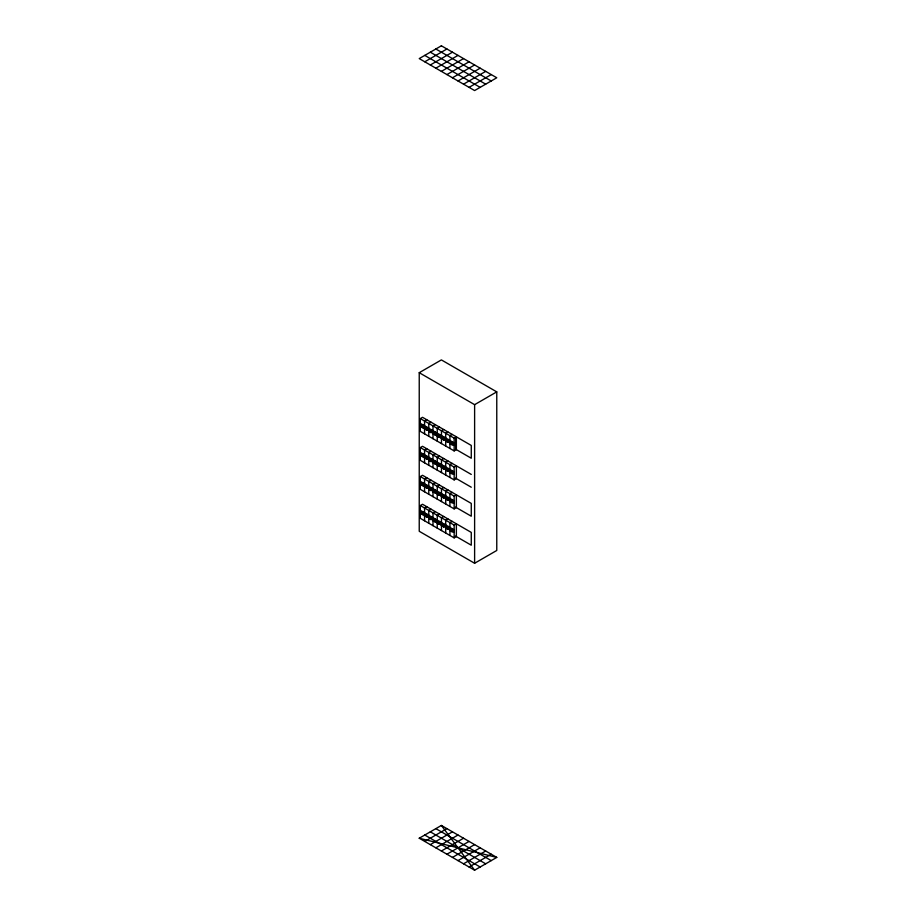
<?xml version="1.0" encoding="UTF-8"?>
<svg xmlns="http://www.w3.org/2000/svg" width="916" height="916" viewBox="0 0 916 916"><rect width="100%" height="100%" fill="white"/><g stroke="black" fill="none" stroke-linecap="round" stroke-linejoin="round"><path stroke-width="1.37" d="M421.314 512.536L421.314 511.907L420.226 512.536L422.436 513.807L423.535 513.178L423.535 514.036L422.436 514.666L420.226 513.384L420.776 513.075M421.314 483.121L420.226 483.545L422.436 484.816L423.535 484.186L423.535 485.056L422.436 485.675L420.226 484.404L421.314 483.121L422.986 484.495M421.314 454.783L421.314 453.924L420.226 454.554L422.436 455.836L423.535 455.206L423.535 456.065L422.436 456.695L420.226 455.412L420.776 455.092M421.314 425.574L421.314 424.932L420.226 425.562L422.436 426.845L423.535 426.215L423.535 427.074L422.436 427.703L420.226 426.421L420.776 426.1M424.452 515.834L425.551 514.345L424.452 515.834L426.661 517.105L427.761 516.487L427.761 515.616L425.551 514.345M425.551 485.995L425.551 485.354L424.452 485.984L424.452 486.843L426.661 488.125L427.761 487.495L427.761 486.636L425.551 485.354M424.452 457.851L425.551 456.363L424.452 457.851L426.661 459.134L427.761 458.504L427.761 457.645L425.551 456.363M424.452 428.86L425.551 427.371L424.452 428.86L426.661 430.142L427.761 429.512L427.761 428.654L425.551 427.371M428.677 489.281L429.776 487.793L428.677 489.281L430.898 490.564L431.986 489.934L431.997 489.075L429.776 487.793M431.997 460.084L430.589 459.901C431.367 459.614 429.925 459.065 428.677 459.431L428.677 460.29L430.898 461.572L431.986 460.943L431.997 460.084L429.776 458.801M428.677 431.31L429.776 429.822L428.677 431.31L430.898 432.581L431.986 431.963L431.997 431.093L429.776 429.822M428.677 518.273L429.776 516.784L428.677 518.273L430.898 519.555L431.986 518.925L431.997 518.067L429.776 516.784M434.001 462.111L434.012 461.252L432.913 462.74L435.123 464.011L436.222 463.393L436.222 462.523L434.012 461.252M434.012 432.902L434.012 432.26L432.913 432.89L432.913 433.749L435.123 435.031L436.222 434.402L436.222 433.543L434.012 432.26M434.012 519.864L434.012 519.223L432.913 519.853L432.913 520.712L435.123 521.994L436.222 521.364L436.222 520.506L434.012 519.223M432.913 491.72L434.012 490.243L432.913 491.72L435.123 493.003L436.222 492.373L436.222 491.514L434.012 490.243M438.237 434.917L437.138 435.329L439.359 436.611L440.459 435.982L440.447 436.84L439.359 437.47L437.138 436.188C438.134 435.512 439.188 434.115 438.913 435.936M438.237 521.88L437.138 522.303L439.359 523.574L440.459 522.944L440.447 523.803L439.359 524.433L437.138 523.162C437.871 521.971 440.058 521.628 439.05 522.761L439.909 523.254M438.237 493.323L438.237 492.682L437.138 493.312L439.359 494.594L440.459 493.964L440.447 494.823L439.359 495.442L437.138 494.171M438.237 463.897L437.138 464.32L439.359 465.603L440.459 464.973L440.447 465.832L439.359 466.462L437.138 465.179C437.871 463.988 440.058 463.645 439.05 464.778L439.909 465.282M442.474 524.112L443.928 524.822L441.375 525.601L443.584 526.883L444.684 525.395L442.474 524.112L441.375 524.742L443.584 526.024L444.684 525.395M442.462 495.98L442.474 495.121L441.375 495.751L443.584 497.033L444.684 496.403L444.684 497.262L443.584 497.892L441.375 496.609L441.924 496.289M442.462 466.771L442.474 466.13L441.375 466.759L443.584 468.042L444.684 467.412L444.684 468.271L443.584 468.9L441.375 467.618L441.924 467.309M442.474 437.356L441.375 437.779L443.584 439.05L444.684 438.421L444.684 439.279L443.584 439.909L441.375 438.627L442.474 437.356L444.145 438.73M446.699 527.192L446.699 526.551L445.6 527.181L447.821 528.463L448.909 527.834L448.909 528.692L447.821 529.322L445.6 528.04L446.699 527.41M446.699 497.777L445.6 498.19L447.821 499.472L448.909 498.842L448.909 499.701L447.821 500.331L445.6 499.048L447.477 497.88L447.477 498.739L446.149 498.739M446.699 468.786L445.6 469.21L447.821 470.481L448.909 469.851L448.909 470.71L447.821 471.339L445.6 470.068C446.665 468.946 447.993 468.179 448.061 470.206M446.699 440.23L446.699 439.588L445.6 440.218L447.821 441.489L448.909 440.859L448.909 441.73L447.821 442.348L445.6 441.077L446.699 440.447M449.836 530.479L450.924 529.001L449.836 530.479L452.046 531.761L453.134 531.131L453.145 530.272L450.924 529.001M420.318 483.911A7.912 4.569 -60 0 1 420.318 481.358L454.164 500.892A7.912 4.569 -60 0 0 454.164 503.445L451.725 501.957L452.286 500.777A7.912 4.569 -60 0 1 452.39 499.873L452.39 502.426A7.912 4.569 -60 0 1 452.286 501.636L450.924 500.01L449.836 501.499L452.046 502.77L453.134 502.151L453.145 501.281L450.924 500.01M449.836 472.507L450.924 471.019L449.836 472.507L452.046 473.778L453.134 473.16L453.145 472.301L450.924 471.019M449.836 443.516L450.924 442.027L449.836 443.516L452.046 444.798L453.134 444.168L453.145 443.31L450.924 442.027M420.776 484.083L421.978 484.152L421.99 483.282L420.776 483.224M426.902 457.565L426.318 456.683L426.215 457.599L425.001 457.531M430.451 430.886L429.776 430.68M429.89 460.359L430.451 459.179L429.776 459.019M431.997 518.067L430.589 517.872L431.241 517.494L430.554 517.105L430.44 518.021L429.776 517.643M433.463 491.411L434.676 491.308M437.699 464L438.901 464.08L438.901 464.927L438.237 464.549M441.924 438.317L443.138 438.203M443.126 524.925L441.924 524.421M446.161 497.869L447.363 497.949L447.363 498.796L446.699 498.43M451.702 471.339L451.702 472.187L452.39 471.729L450.924 471.877M450.386 500.319L451.588 500.388L451.599 501.235L451.702 500.319L451.05 501.556M428.78 428.264A7.912 4.569 -60 0 0 428.78 430.818L422.78 427.36L422.78 424.795A7.912 4.569 -60 0 0 422.677 425.7L422.665 426.352M422.665 512.891L422.677 513.533A7.912 4.569 -60 0 0 422.78 514.323L422.78 511.769A7.912 4.569 -60 0 0 422.677 512.674L420.776 512.216M426.925 429.203A7.912 4.569 -60 0 0 427.005 429.799L427.005 427.234A7.912 4.569 -60 0 0 426.913 428.15L427.761 429.512M426.902 486.339L426.913 486.98A7.912 4.569 -60 0 0 427.005 487.77L427.005 485.217A7.912 4.569 -60 0 0 426.913 486.121L426.352 486.442L427.761 486.636M426.925 516.177A7.912 4.569 -60 0 0 427.005 516.761L427.005 514.208A7.912 4.569 -60 0 0 426.913 515.113L427.761 516.487M430.451 430.188C430.291 431.928 431.035 429.627 429.776 430.028M431.997 431.093L430.589 430.909C431.55 429.844 430.944 432.615 431.138 430.589A7.912 4.569 -60 0 1 431.241 429.684L431.241 431.39M430.451 489.03L430.554 488.114L430.44 488.823L429.776 488.434M431.241 461.229L431.241 458.664A7.912 4.569 -60 0 0 431.138 459.58L431.138 460.439A7.912 4.569 -60 0 0 431.241 461.229L437.241 464.698A7.912 4.569 -60 0 1 437.241 462.133M431.15 489.625A7.912 4.569 -60 0 0 431.241 490.22L431.241 487.655A7.912 4.569 -60 0 0 431.138 488.572L431.127 489.213M431.986 518.925L431.127 518.422L431.241 516.647A7.912 4.569 -60 0 0 431.138 517.551L431.138 518.41A7.912 4.569 -60 0 0 431.241 519.2M436.222 462.523L434.814 462.34C436.36 462.168 434.138 460.874 434.676 462.271L434.012 461.893M434.688 491.468C434.642 489.178 435.089 492.442 434.001 491.102M435.466 433.829L435.466 432.123A7.912 4.569 -60 0 0 435.375 433.028L435.363 433.68M435.386 463.084A7.912 4.569 -60 0 0 435.466 463.668L435.466 461.114A7.912 4.569 -60 0 0 435.375 462.019L436.222 463.393M435.352 491.445L435.363 491.022A7.912 4.569 -60 0 1 435.466 490.106L435.466 491.8M435.466 520.792L435.466 519.086A7.912 4.569 -60 0 0 435.375 520.002L435.363 520.643M437.699 435.008L438.901 435.73L438.237 435.34M439.611 436.531A7.912 4.569 -60 0 0 439.703 437.127L439.703 434.562A7.912 4.569 -60 0 0 439.6 435.466L440.447 436.84M439.588 464.893L439.588 464.469A7.912 4.569 -60 0 1 439.703 463.553L439.703 465.259M439.588 493.884L439.588 493.461A7.912 4.569 -60 0 1 439.703 492.545L439.05 493.77L439.909 494.274M439.611 523.505A7.912 4.569 -60 0 0 439.703 524.089L439.703 521.536A7.912 4.569 -60 0 0 439.6 522.441L440.447 523.803M443.825 438.134L443.825 438.775A7.912 4.569 -60 0 0 443.928 439.565L443.928 437.012A7.912 4.569 -60 0 0 443.825 437.917L443.928 437.859M443.928 468.557L443.928 465.992A7.912 4.569 -60 0 0 443.825 466.908L443.825 467.755A7.912 4.569 -60 0 0 443.928 468.557L449.928 472.015A7.912 4.569 -60 0 1 449.928 469.461M443.848 496.953A7.912 4.569 -60 0 0 443.928 497.548L443.928 494.984A7.912 4.569 -60 0 0 443.825 495.888L443.825 496.541M443.825 525.097L443.825 525.738A7.912 4.569 -60 0 0 443.928 526.528L443.928 523.975A7.912 4.569 -60 0 0 443.825 524.879L443.813 524.891M448.371 441.18L447.5 440.676L448.05 440.367L448.05 441.008M448.05 498.773L448.371 499.151M448.371 528.143L447.5 527.639L448.05 527.33L448.05 527.971M452.309 443.859A7.912 4.569 -60 0 0 452.39 444.455L452.39 441.89A7.912 4.569 -60 0 0 452.286 442.794L452.275 443.447M452.275 472.221L452.275 471.797A7.912 4.569 -60 0 1 452.39 470.881L452.39 472.587M452.309 530.833A7.912 4.569 -60 0 0 452.39 531.417L452.39 528.864A7.912 4.569 -60 0 0 452.286 529.769L452.275 530.41M422.665 513.315L422.116 513.853L428.78 517.792A7.912 4.569 -60 0 1 428.78 515.227M433.005 488.686A7.912 4.569 -60 0 0 433.005 491.239L426.352 487.301L426.902 486.774M431.127 431.241L431.986 431.963M431.447 461.252L430.577 460.759L431.127 460.221M431.127 518.204L431.127 517.769M435.673 463.702L434.814 463.198L435.363 462.672M444.684 439.279L443.825 438.558M443.825 467.549L443.275 468.087L444.134 468.58M444.684 526.253L443.825 525.532M448.371 471.03L447.5 470.526L448.05 469.988M421.314 425.139L422.093 425.253M420.776 454.233L422.665 454.702A7.912 4.569 -60 0 1 422.78 453.786L422.78 456.34L428.78 459.809A7.912 4.569 -60 0 1 428.78 457.256M422.665 483.9L422.677 483.682A7.912 4.569 -60 0 1 422.78 482.778L422.78 485.331A7.912 4.569 -60 0 1 422.711 484.942M421.99 512.491L421.314 512.113M425.551 427.589L427.761 428.654M426.902 428.367L426.352 428.47M425.551 456.58L426.215 456.958L425.001 456.672M425.551 485.56L426.318 485.675M425.551 514.552L426.902 515.33M431.127 459.798L431.138 460.439L430.44 460.05M429.776 488.01L430.451 488.171M429.776 516.99L430.44 517.597M434.012 432.466L434.779 432.581M434.012 461.458L434.676 461.847L433.463 461.561M435.363 462.236L435.375 462.878M434.012 490.449L434.676 490.827L433.463 490.552M434.012 519.441L436.222 520.506M435.363 520.219L436.222 521.364M438.901 493.277L438.237 492.888M439.588 522.658L439.6 523.299M442.474 466.347L444.145 467.721M442.474 495.338L443.241 496.289M447.363 440.184L446.699 439.795M448.05 440.573L448.061 440.356A7.912 4.569 -60 0 1 448.153 439.451L448.061 441.214M448.05 498.556L448.061 498.338A7.912 4.569 -60 0 1 448.153 497.422L448.153 499.128M446.699 526.769L448.05 527.547M450.924 442.233L451.702 443.195M450.924 471.225L451.599 471.614L450.386 471.328M451.599 500.605L450.924 500.216M450.924 529.208L452.39 529.711L451.737 530.089L451.702 529.311M443.928 467.698L443.126 466.942M422.78 513.464L423.535 514.036M424.772 61.784L446.928 48.995M430.314 64.979L452.458 52.189M435.844 68.185L458 55.395M441.386 71.379L463.542 58.59M446.928 74.574L469.072 61.784M452.458 77.768L474.614 64.979M458 80.974L480.156 68.185M463.542 84.169L485.686 71.379M469.072 87.364L491.228 74.574M419.23 372.697L441.386 359.908L496.77 391.876L496.77 550.47L474.614 563.26L419.23 531.28L419.23 372.697L474.614 404.666L496.77 391.876M420.318 418.589L454.164 438.123L456.374 436.84L456.374 449.63L454.164 450.912L420.318 431.379L420.318 418.589L422.539 417.307L471.271 445.439L471.271 458.229L455.767 449.287L455.767 436.497M426.764 419.746L424.555 421.028L424.555 433.818M431.001 422.196L428.78 423.467L428.78 436.256M424.452 428.001L427.222 428.963M435.226 424.635L433.005 425.906L433.005 438.695M428.677 430.451L431.447 431.402M439.451 427.074L437.241 428.356L437.241 441.146M432.913 432.89L435.123 434.173L436.222 433.543M443.688 429.512L441.466 430.795L441.466 443.584M420.318 447.569L454.164 467.114L456.374 465.832L456.374 478.621L454.164 479.904L420.318 460.359L420.318 447.569L422.539 446.298L471.271 474.431M447.913 431.963L445.703 433.234L445.703 446.023M426.764 448.737L424.555 450.019L424.555 462.809M452.149 434.402L449.928 435.684L449.928 448.474M431.001 451.176L428.78 452.458L428.78 465.248M427.761 457.645L426.352 457.45L427.005 457.073A7.912 4.569 -60 0 1 427.005 456.225L427.761 458.504M424.452 456.992L427.222 457.954M435.226 453.626L433.005 454.897L433.005 467.687M449.836 442.657L452.046 443.939L453.145 443.31M428.677 459.431L431.447 460.393M439.451 456.065L437.241 457.347L437.241 470.137M432.913 461.882L435.684 462.843M443.688 458.504L441.466 459.786L441.466 472.576M420.318 476.56L454.164 496.106L456.374 494.823L456.374 507.613L454.164 508.884L420.318 489.35L420.318 476.56L422.539 475.29L471.271 503.422L471.271 516.212L455.435 507.063M447.913 460.943L445.703 462.225L445.703 475.015M426.764 477.728L424.555 479.011L424.555 491.789M452.149 463.393L449.928 464.664L449.928 477.454M448.061 469.347L448.153 469.29A7.912 4.569 -60 0 1 448.153 468.442L448.153 470.996A7.912 4.569 -60 0 1 448.073 470.412M431.001 480.167L428.78 481.45L428.78 494.239M424.452 485.984L427.222 486.946M435.226 482.606L433.005 483.888L433.005 496.678M449.836 471.648L452.046 472.931L453.145 472.301M428.677 488.423L430.898 489.705L431.997 489.075M439.451 485.056L437.241 486.327L437.241 499.117M432.913 490.873L435.123 492.144L436.222 491.514M443.688 487.495L441.466 488.778L441.466 501.567M420.318 505.552L454.164 525.086L456.374 523.815L456.374 536.604L454.164 537.875L420.318 518.341L420.318 505.552L422.539 504.269L471.271 532.414L471.271 545.203L455.435 536.055M447.913 489.934L445.703 491.216L445.703 504.006M426.764 506.72L424.555 507.991L424.555 520.78M452.149 492.384L449.928 493.655L449.928 506.445M431.001 509.159L428.78 510.441L428.78 523.231M426.913 515.113L426.352 515.433L427.761 515.616M453.145 501.281L451.737 501.098L452.39 500.72M424.452 514.975L427.222 515.937M435.226 511.597L433.005 512.88L433.005 525.67M449.836 500.64L452.596 501.59M428.677 517.414L431.447 518.376M439.451 514.036L437.241 515.319L437.241 528.108M432.913 519.853L435.684 520.815M443.688 516.487L441.466 517.758L441.466 530.547M447.913 518.925L445.703 520.208L445.703 532.998M452.149 521.364L449.928 522.647L449.928 535.436M448.061 527.318L448.153 527.261A7.912 4.569 -60 0 1 448.153 526.414L448.061 528.177M449.836 529.631L452.046 530.902L453.145 530.272M419.23 838.232L441.386 825.442L496.77 857.41L474.614 870.2L419.23 838.232L496.77 857.41M424.772 841.426L446.928 828.637M430.314 844.621L452.458 831.831M435.844 847.815L458 835.026M441.386 851.021L463.542 838.232M446.928 854.216L469.072 841.426M452.458 857.41L474.614 844.621M458 860.605L480.156 847.815M463.542 863.811L485.686 851.021M469.072 867.005L491.228 854.216M422.665 425.711L422.127 426.02L422.986 426.524M447.363 439.966L446.161 439.898M422.665 454.702L422.127 455.012L422.986 455.515M450.386 442.336L451.588 442.417L451.599 443.264M452.275 442.806L451.737 443.115L452.596 443.619M451.725 443.974L453.134 444.168M435.363 491.022L434.814 491.331L435.684 491.823M438.901 493.06L437.699 492.991M443.813 495.9L443.275 496.209L444.145 496.712M422.665 512.685L422.127 512.994L422.986 513.487M450.386 529.311L451.588 529.379L451.599 530.227M425.551 428.012L426.215 428.402L425.001 427.68M429.776 430.463L430.44 430.623M442.462 437.779L443.138 438.375L442.462 438.008M450.924 442.668L451.599 442.623M421.314 454.565L421.99 454.943L421.99 454.302L421.99 455.149M425.551 457.004L426.226 457.599L426.318 456.683M438.237 464.332L438.913 464.927L438.901 464.286M446.699 469.221L447.363 469.599L446.161 468.889M450.924 471.66L451.599 472.244L451.599 471.614M421.314 483.556L421.99 484.14L421.314 483.774M434.012 490.873L434.676 491.045M442.462 495.762L443.138 496.14L441.924 495.43M446.699 498.201L447.374 498.796L447.363 498.155M425.551 514.987L426.215 515.365L425.001 514.655M429.776 517.425L430.44 517.803M438.237 522.315L438.901 522.692L438.913 522.04L438.913 522.899M450.924 529.631L451.599 529.585M435.844 48.995L491.228 80.974M430.314 52.189L485.686 84.169M424.772 55.395L480.156 87.364M421.314 424.932L423.535 426.215M438.237 434.699L440.459 435.982M442.474 437.15L444.684 438.421M446.699 439.588L448.909 440.859M420.776 425.242L421.99 425.528M429.238 430.131L430.44 430.417M433.463 432.57L434.676 432.856M435.684 433.852L434.814 433.348L435.363 433.039L436.222 434.402M439.909 436.291L439.05 435.787L439.588 435.478L439.6 436.325M441.924 437.459L443.138 437.527L443.138 438.375M422.665 426.57L423.535 427.074M448.05 441.226L448.909 441.73M429.226 430.989L429.89 431.367M430.577 431.768L433.005 433.257A7.912 4.569 -60 0 1 433.005 430.703M435.466 434.676L441.466 438.146A7.912 4.569 -60 0 1 441.466 435.592M443.275 439.096L445.703 440.585A7.912 4.569 -60 0 1 445.703 438.031M446.149 440.756L446.813 441.146M448.153 442.004L454.164 445.474A7.912 4.569 -60 0 1 454.164 442.909L420.318 423.375A7.912 4.569 -60 0 0 420.318 425.94M421.314 454.13L423.535 455.206M438.237 463.691L440.459 464.973M442.474 466.13L444.684 467.412M446.699 468.58L448.909 469.851M429.238 459.122L430.44 459.397M441.924 466.439L443.138 466.725M448.371 470.16L448.05 469.565M451.737 472.106L452.596 472.61M423.535 456.065L422.116 455.87L422.986 456.374M425.539 457.221L426.215 457.611L426.215 456.958M429.776 459.672L431.986 460.943M444.684 468.271L443.138 467.366L443.241 466.45M448.05 470.217L448.909 470.71M426.352 458.309L427.211 458.813M437.688 464.859L438.352 465.248M439.039 465.637L439.909 466.141M446.149 469.748L446.813 470.126M450.386 472.187L451.05 472.576M451.725 472.965L452.596 473.469M455.435 478.072L471.271 487.22M421.314 482.915L423.535 484.186M438.237 492.682L440.459 493.964M442.474 495.121L444.684 496.403M446.699 497.56L448.909 498.842M425.001 485.663L426.215 485.949M429.238 488.102L430.44 488.388M431.447 489.384L430.589 488.881L431.127 488.572L431.986 489.934M422.665 484.553L423.535 485.056M426.89 486.991L427.761 487.495M435.352 491.881L436.222 492.373M440.447 494.823L439.039 494.629L441.466 496.129A7.912 4.569 -60 0 1 441.466 493.564M443.813 496.758L444.684 497.262M448.05 499.209L448.909 499.701M450.924 500.869L453.134 502.151M422.116 484.862L424.555 486.35A7.912 4.569 -60 0 1 424.555 483.797M434.814 492.19L437.241 493.678A7.912 4.569 -60 0 1 437.241 491.125M443.275 497.067L445.703 498.567A7.912 4.569 -60 0 1 445.703 496.014M447.5 499.518L449.928 501.006A7.912 4.569 -60 0 1 449.928 498.453M421.314 511.907L423.535 513.178M438.237 521.673L440.459 522.944M446.699 526.551L448.909 527.834M429.238 517.093L430.44 517.38M433.463 519.532L434.676 519.819M437.699 521.983L438.901 522.257M444.145 525.704L443.241 524.433M446.161 526.86L447.363 527.147M451.737 530.089L452.596 530.582M448.05 528.188L448.909 528.692M452.275 530.639L453.134 531.131M429.226 517.952L429.89 518.341M430.577 518.731L433.005 520.231A7.912 4.569 -60 0 1 433.005 517.666M435.466 521.651L441.466 525.108A7.912 4.569 -60 0 1 441.466 522.555M443.275 526.059L445.703 527.559A7.912 4.569 -60 0 1 445.703 524.994M446.149 527.719L446.813 528.108M448.153 528.979L454.164 532.436A7.912 4.569 -60 0 1 454.164 529.883L420.318 510.349A7.912 4.569 -60 0 0 420.318 512.903M435.844 828.637L491.228 860.605M430.314 831.831L485.686 863.811M424.772 835.026L480.156 867.005M441.386 825.442L474.614 870.2M443.126 437.951L443.138 437.733M447.363 469.164L447.374 469.805L447.477 468.889M443.138 495.716L443.138 496.358M443.138 524.708L443.138 525.337M426.215 427.967L426.226 428.608M426.215 514.941L426.226 515.571M421.99 483.511L421.99 484.14M474.614 404.666L474.614 563.26M454.164 438.123L454.164 450.912M454.164 467.114L454.164 479.904M454.164 496.106L454.164 508.884M454.164 525.086L454.164 537.875M452.046 443.939L452.046 444.798M452.046 472.931L452.046 473.778M452.046 501.911L452.046 502.77M452.046 530.902L452.046 531.761M447.821 441.489L447.821 442.348M447.821 470.481L447.821 471.339M447.821 499.472L447.821 500.331M447.821 528.463L447.821 529.322M443.584 439.05L443.584 439.909M443.584 468.042L443.584 468.9M443.584 497.033L443.584 497.892M443.584 526.024L443.584 526.883M439.359 436.611L439.359 437.47M439.359 465.603L439.359 466.462M439.359 494.594L439.359 495.442M439.359 523.574L439.359 524.433M435.123 434.173L435.123 435.031M435.123 463.153L435.123 464.011M435.123 492.144L435.123 493.003M435.123 521.135L435.123 521.994M434.779 461.561L434.688 462.477M430.898 431.722L430.898 432.581M430.898 460.714L430.898 461.572M430.898 489.705L430.898 490.564M430.898 518.696L430.898 519.555M426.661 429.283L426.661 430.142M426.661 458.275L426.661 459.134M426.661 487.266L426.661 488.125M426.661 516.246L426.661 517.105M426.318 514.655L426.318 515.513M422.436 426.845L422.436 427.703M422.436 455.836L422.436 456.695M422.436 484.816L422.436 485.675M422.436 513.807L422.436 514.666M422.093 454.244L422.093 455.092M452.321 473.045A7.912 4.569 -60 0 0 452.39 473.435L454.164 474.465A7.912 4.569 -60 0 1 454.164 471.9L420.318 452.367A7.912 4.569 -60 0 0 420.318 454.92M435.466 492.659A7.912 4.569 -60 0 1 435.409 492.27M424.555 428.379A7.912 4.569 -60 0 1 424.555 425.814M431.241 432.238A7.912 4.569 -60 0 1 431.173 431.848M424.555 515.342A7.912 4.569 -60 0 1 424.555 512.788M448.153 499.987A7.912 4.569 -60 0 1 448.096 499.598M427.005 458.79A7.912 4.569 -60 0 1 426.948 458.401M424.555 457.37A7.912 4.569 -60 0 1 424.555 454.805M433.005 462.248A7.912 4.569 -60 0 1 433.005 459.695M441.466 464.572A7.912 4.569 -60 0 0 441.466 467.137L439.703 466.107A7.912 4.569 -60 0 1 439.634 465.729M437.241 435.707A7.912 4.569 -60 0 1 437.241 433.142M428.78 488.8A7.912 4.569 -60 0 1 428.78 486.236M449.928 443.035A7.912 4.569 -60 0 1 449.928 440.47M449.928 529.998A7.912 4.569 -60 0 1 449.928 527.444M437.241 522.67A7.912 4.569 -60 0 1 437.241 520.116M445.703 469.576A7.912 4.569 -60 0 1 445.703 467.023M422.78 456.34A7.912 4.569 -60 0 1 422.7 455.756M439.588 494.102L439.588 494.319A7.912 4.569 -60 0 0 439.703 495.098L439.588 494.102M441.386 45.8L419.23 58.59L474.614 90.558L496.77 77.768L441.386 45.8"/></g></svg>
